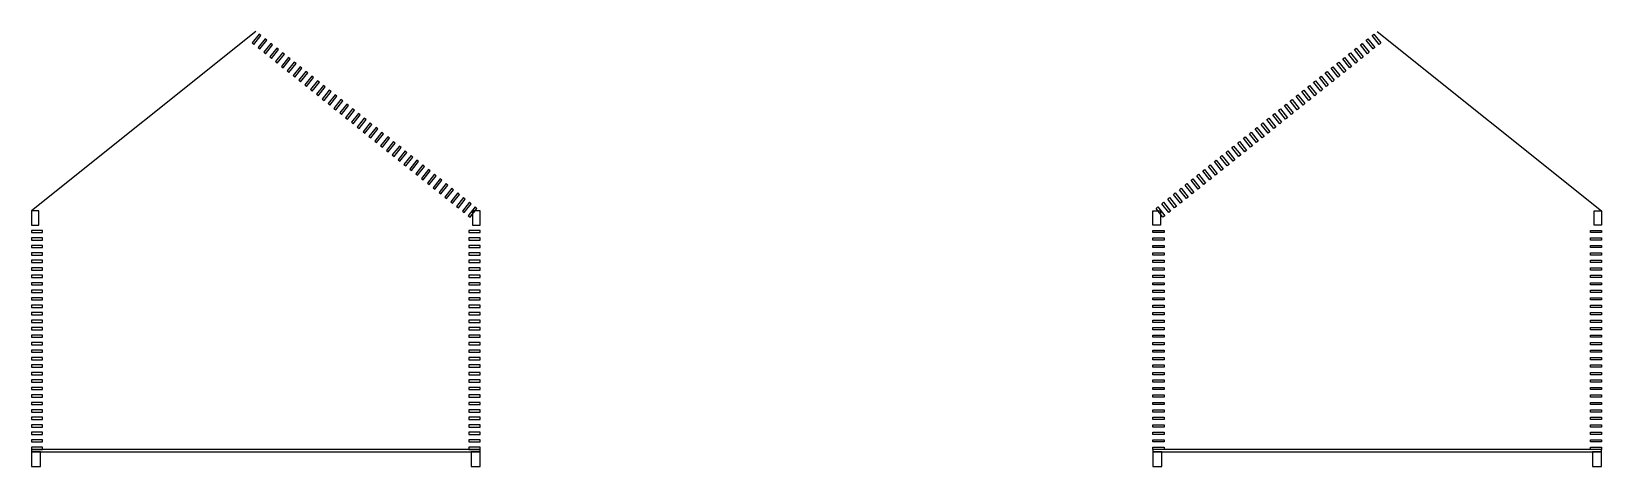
# Model space of a CAD drawing. Extents: x -10.5 to 10.5, y -1.9 to 3.9.
import ezdxf

# ---------------------------------------------------------------- set-up
doc = ezdxf.new("R2010")
doc.units = 0
doc.layers.add('SECTIONCUTEDGES', color=7, linetype='CONTINUOUS')

msp = doc.modelspace()

# ---------------------------------------------------------------- linework, layer by layer
at = {"layer": 'SECTIONCUTEDGES'}
for p, q in [((-7.5, 3.889), (-10.5, 1.489)), ((-7.453, 3.852), (-7.547, 3.735)), ((-7.523, 3.716), (-7.43, 3.833)), ((-7.375, 3.789), (-7.469, 3.672)), ((-7.43, 3.833), (-7.453, 3.852)), ((-7.352, 3.771), (-7.375, 3.789)), ((7.352, 3.771), (7.375, 3.789)), ((7.375, 3.789), (7.469, 3.672)), ((7.43, 3.833), (7.453, 3.852)), ((7.523, 3.716), (7.43, 3.833)), ((7.453, 3.852), (7.547, 3.735)), ((7.5, 3.889), (10.5, 1.489)), ((-7.547, 3.735), (-7.523, 3.716)), ((-7.469, 3.672), (-7.445, 3.654)), ((-7.445, 3.654), (-7.352, 3.771)), ((-7.297, 3.727), (-7.391, 3.61)), ((-7.391, 3.61), (-7.367, 3.591)), ((-7.367, 3.591), (-7.274, 3.708)), ((-7.219, 3.665), (-7.313, 3.547)), ((-7.274, 3.708), (-7.297, 3.727)), ((-7.289, 3.529), (-7.195, 3.646)), ((-7.141, 3.602), (-7.235, 3.485)), ((-7.195, 3.646), (-7.219, 3.665)), ((-7.211, 3.466), (-7.117, 3.583)), ((-7.117, 3.583), (-7.141, 3.602)), ((7.117, 3.583), (7.141, 3.602)), ((7.211, 3.466), (7.117, 3.583)), ((7.141, 3.602), (7.235, 3.485)), ((7.195, 3.646), (7.219, 3.665)), ((7.289, 3.529), (7.195, 3.646)), ((7.219, 3.665), (7.313, 3.547)), ((7.274, 3.708), (7.297, 3.727)), ((7.367, 3.591), (7.274, 3.708)), ((7.297, 3.727), (7.391, 3.61)), ((7.445, 3.654), (7.352, 3.771)), ((7.391, 3.61), (7.367, 3.591)), ((7.469, 3.672), (7.445, 3.654)), ((7.547, 3.735), (7.523, 3.716)), ((-7.313, 3.547), (-7.289, 3.529)), ((-7.235, 3.485), (-7.211, 3.466)), ((-7.063, 3.54), (-7.156, 3.422)), ((-7.156, 3.422), (-7.133, 3.404)), ((-7.133, 3.404), (-7.039, 3.521)), ((-6.985, 3.477), (-7.078, 3.36)), ((-7.078, 3.36), (-7.055, 3.341)), ((-7.039, 3.521), (-7.063, 3.54)), ((-7.055, 3.341), (-6.961, 3.458)), ((-6.907, 3.415), (-7, 3.298)), ((-6.961, 3.458), (-6.985, 3.477)), ((-6.977, 3.279), (-6.883, 3.396)), ((-6.883, 3.396), (-6.907, 3.415)), ((6.883, 3.396), (6.907, 3.415)), ((6.977, 3.279), (6.883, 3.396)), ((6.907, 3.415), (7, 3.298)), ((6.961, 3.458), (6.985, 3.477)), ((7.055, 3.341), (6.961, 3.458)), ((6.985, 3.477), (7.078, 3.36)), ((7.039, 3.521), (7.063, 3.54)), ((7.133, 3.404), (7.039, 3.521)), ((7.078, 3.36), (7.055, 3.341)), ((7.063, 3.54), (7.156, 3.422)), ((7.156, 3.422), (7.133, 3.404)), ((7.235, 3.485), (7.211, 3.466)), ((7.313, 3.547), (7.289, 3.529)), ((-7, 3.298), (-6.977, 3.279)), ((-6.828, 3.352), (-6.922, 3.235)), ((-6.922, 3.235), (-6.899, 3.216)), ((-6.899, 3.216), (-6.805, 3.333)), ((-6.75, 3.29), (-6.844, 3.173)), ((-6.844, 3.173), (-6.821, 3.154)), ((-6.805, 3.333), (-6.828, 3.352)), ((-6.821, 3.154), (-6.727, 3.271)), ((-6.672, 3.227), (-6.766, 3.11)), ((-6.727, 3.271), (-6.75, 3.29)), ((-6.743, 3.091), (-6.649, 3.209)), ((-6.594, 3.165), (-6.688, 3.048)), ((-6.649, 3.209), (-6.672, 3.227)), ((-6.571, 3.146), (-6.594, 3.165)), ((6.571, 3.146), (6.594, 3.165)), ((6.594, 3.165), (6.688, 3.048)), ((6.649, 3.209), (6.672, 3.227)), ((6.743, 3.091), (6.649, 3.209)), ((6.672, 3.227), (6.766, 3.11)), ((6.727, 3.271), (6.75, 3.29)), ((6.821, 3.154), (6.727, 3.271)), ((6.75, 3.29), (6.844, 3.173)), ((6.805, 3.333), (6.828, 3.352)), ((6.899, 3.216), (6.805, 3.333)), ((6.844, 3.173), (6.821, 3.154)), ((6.828, 3.352), (6.922, 3.235)), ((6.922, 3.235), (6.899, 3.216)), ((7, 3.298), (6.977, 3.279)), ((-6.766, 3.11), (-6.743, 3.091)), ((-6.688, 3.048), (-6.664, 3.029)), ((-6.664, 3.029), (-6.571, 3.146)), ((-6.516, 3.102), (-6.61, 2.985)), ((-6.61, 2.985), (-6.586, 2.966)), ((-6.586, 2.966), (-6.493, 3.084)), ((-6.438, 3.04), (-6.532, 2.923)), ((-6.493, 3.084), (-6.516, 3.102)), ((-6.508, 2.904), (-6.415, 3.021)), ((-6.36, 2.977), (-6.454, 2.86)), ((-6.415, 3.021), (-6.438, 3.04)), ((-6.43, 2.842), (-6.337, 2.959)), ((-6.337, 2.959), (-6.36, 2.977)), ((6.337, 2.959), (6.36, 2.977)), ((6.43, 2.842), (6.337, 2.959)), ((6.36, 2.977), (6.454, 2.86)), ((6.415, 3.021), (6.438, 3.04)), ((6.508, 2.904), (6.415, 3.021)), ((6.438, 3.04), (6.532, 2.923)), ((6.493, 3.084), (6.516, 3.102)), ((6.586, 2.966), (6.493, 3.084)), ((6.516, 3.102), (6.61, 2.985)), ((6.664, 3.029), (6.571, 3.146)), ((6.61, 2.985), (6.586, 2.966)), ((6.688, 3.048), (6.664, 3.029)), ((6.766, 3.11), (6.743, 3.091)), ((-6.532, 2.923), (-6.508, 2.904)), ((-6.454, 2.86), (-6.43, 2.842)), ((-6.282, 2.915), (-6.376, 2.798)), ((-6.376, 2.798), (-6.352, 2.779)), ((-6.352, 2.779), (-6.258, 2.896)), ((-6.204, 2.852), (-6.297, 2.735)), ((-6.297, 2.735), (-6.274, 2.717)), ((-6.258, 2.896), (-6.282, 2.915)), ((-6.274, 2.717), (-6.18, 2.834)), ((-6.126, 2.79), (-6.219, 2.673)), ((-6.18, 2.834), (-6.204, 2.852)), ((-6.196, 2.654), (-6.102, 2.771)), ((-6.102, 2.771), (-6.126, 2.79)), ((6.102, 2.771), (6.126, 2.79)), ((6.196, 2.654), (6.102, 2.771)), ((6.126, 2.79), (6.219, 2.673)), ((6.18, 2.834), (6.204, 2.852)), ((6.274, 2.717), (6.18, 2.834)), ((6.204, 2.852), (6.297, 2.735)), ((6.258, 2.896), (6.282, 2.915)), ((6.352, 2.779), (6.258, 2.896)), ((6.297, 2.735), (6.274, 2.717)), ((6.282, 2.915), (6.376, 2.798)), ((6.376, 2.798), (6.352, 2.779)), ((6.454, 2.86), (6.43, 2.842)), ((6.532, 2.923), (6.508, 2.904)), ((-6.219, 2.673), (-6.196, 2.654)), ((-6.048, 2.727), (-6.141, 2.61)), ((-6.141, 2.61), (-6.118, 2.592)), ((-6.118, 2.592), (-6.024, 2.709)), ((-5.969, 2.665), (-6.063, 2.548)), ((-6.063, 2.548), (-6.04, 2.529)), ((-6.024, 2.709), (-6.048, 2.727)), ((-6.04, 2.529), (-5.946, 2.646)), ((-5.891, 2.603), (-5.985, 2.485)), ((-5.946, 2.646), (-5.969, 2.665)), ((-5.962, 2.467), (-5.868, 2.584)), ((-5.813, 2.54), (-5.907, 2.423)), ((-5.868, 2.584), (-5.891, 2.603)), ((-5.884, 2.404), (-5.79, 2.521)), ((-5.79, 2.521), (-5.813, 2.54)), ((5.79, 2.521), (5.813, 2.54)), ((5.884, 2.404), (5.79, 2.521)), ((5.813, 2.54), (5.907, 2.423)), ((5.868, 2.584), (5.891, 2.603)), ((5.962, 2.467), (5.868, 2.584)), ((5.891, 2.603), (5.985, 2.485)), ((5.946, 2.646), (5.969, 2.665)), ((6.04, 2.529), (5.946, 2.646)), ((5.969, 2.665), (6.063, 2.548)), ((6.024, 2.709), (6.048, 2.727)), ((6.118, 2.592), (6.024, 2.709)), ((6.063, 2.548), (6.04, 2.529)), ((6.048, 2.727), (6.141, 2.61)), ((6.141, 2.61), (6.118, 2.592)), ((6.219, 2.673), (6.196, 2.654)), ((-5.985, 2.485), (-5.962, 2.467)), ((-5.907, 2.423), (-5.884, 2.404)), ((-5.735, 2.478), (-5.829, 2.36)), ((-5.829, 2.36), (-5.806, 2.342)), ((-5.806, 2.342), (-5.712, 2.459)), ((-5.657, 2.415), (-5.751, 2.298)), ((-5.712, 2.459), (-5.735, 2.478)), ((-5.727, 2.279), (-5.634, 2.396)), ((-5.579, 2.353), (-5.673, 2.236)), ((-5.634, 2.396), (-5.657, 2.415)), ((-5.649, 2.217), (-5.556, 2.334)), ((-5.556, 2.334), (-5.579, 2.353)), ((5.556, 2.334), (5.579, 2.353)), ((5.649, 2.217), (5.556, 2.334)), ((5.579, 2.353), (5.673, 2.236)), ((5.634, 2.396), (5.657, 2.415)), ((5.727, 2.279), (5.634, 2.396)), ((5.657, 2.415), (5.751, 2.298)), ((5.712, 2.459), (5.735, 2.478)), ((5.806, 2.342), (5.712, 2.459)), ((5.735, 2.478), (5.829, 2.36)), ((5.829, 2.36), (5.806, 2.342)), ((5.907, 2.423), (5.884, 2.404)), ((5.985, 2.485), (5.962, 2.467)), ((-5.751, 2.298), (-5.727, 2.279)), ((-5.673, 2.236), (-5.649, 2.217)), ((-5.501, 2.29), (-5.595, 2.173)), ((-5.595, 2.173), (-5.571, 2.154)), ((-5.571, 2.154), (-5.478, 2.271)), ((-5.423, 2.228), (-5.517, 2.111)), ((-5.517, 2.111), (-5.493, 2.092)), ((-5.478, 2.271), (-5.501, 2.29)), ((-5.493, 2.092), (-5.399, 2.209)), ((-5.345, 2.165), (-5.439, 2.048)), ((-5.399, 2.209), (-5.423, 2.228)), ((-5.415, 2.029), (-5.321, 2.147)), ((-5.267, 2.103), (-5.36, 1.986)), ((-5.321, 2.147), (-5.345, 2.165)), ((-5.243, 2.084), (-5.267, 2.103)), ((5.243, 2.084), (5.267, 2.103)), ((5.267, 2.103), (5.36, 1.986)), ((5.321, 2.147), (5.345, 2.165)), ((5.415, 2.029), (5.321, 2.147)), ((5.345, 2.165), (5.439, 2.048)), ((5.399, 2.209), (5.423, 2.228)), ((5.493, 2.092), (5.399, 2.209)), ((5.423, 2.228), (5.517, 2.111)), ((5.478, 2.271), (5.501, 2.29)), ((5.571, 2.154), (5.478, 2.271)), ((5.517, 2.111), (5.493, 2.092)), ((5.501, 2.29), (5.595, 2.173)), ((5.595, 2.173), (5.571, 2.154)), ((5.673, 2.236), (5.649, 2.217)), ((5.751, 2.298), (5.727, 2.279)), ((-5.439, 2.048), (-5.415, 2.029)), ((-5.36, 1.986), (-5.337, 1.967)), ((-5.337, 1.967), (-5.243, 2.084)), ((-5.189, 2.04), (-5.282, 1.923)), ((-5.282, 1.923), (-5.259, 1.904)), ((-5.259, 1.904), (-5.165, 2.022)), ((-5.111, 1.978), (-5.204, 1.861)), ((-5.165, 2.022), (-5.189, 2.04)), ((-5.181, 1.842), (-5.087, 1.959)), ((-5.032, 1.915), (-5.126, 1.798)), ((-5.087, 1.959), (-5.111, 1.978)), ((-5.103, 1.78), (-5.009, 1.897)), ((-5.009, 1.897), (-5.032, 1.915)), ((5.009, 1.897), (5.032, 1.915)), ((5.103, 1.78), (5.009, 1.897)), ((5.032, 1.915), (5.126, 1.798)), ((5.087, 1.959), (5.111, 1.978)), ((5.181, 1.842), (5.087, 1.959)), ((5.111, 1.978), (5.204, 1.861)), ((5.165, 2.022), (5.189, 2.04)), ((5.259, 1.904), (5.165, 2.022)), ((5.189, 2.04), (5.282, 1.923)), ((5.337, 1.967), (5.243, 2.084)), ((5.282, 1.923), (5.259, 1.904)), ((5.36, 1.986), (5.337, 1.967)), ((5.439, 2.048), (5.415, 2.029)), ((-5.204, 1.861), (-5.181, 1.842)), ((-5.126, 1.798), (-5.103, 1.78)), ((-4.954, 1.853), (-5.048, 1.736)), ((-5.048, 1.736), (-5.025, 1.717)), ((-5.025, 1.717), (-4.931, 1.834)), ((-4.876, 1.79), (-4.97, 1.673)), ((-4.931, 1.834), (-4.954, 1.853)), ((-4.947, 1.655), (-4.853, 1.772)), ((-4.798, 1.728), (-4.892, 1.611)), ((-4.853, 1.772), (-4.876, 1.79)), ((-4.868, 1.592), (-4.775, 1.709)), ((-4.775, 1.709), (-4.798, 1.728)), ((4.775, 1.709), (4.798, 1.728)), ((4.868, 1.592), (4.775, 1.709)), ((4.798, 1.728), (4.892, 1.611)), ((4.853, 1.772), (4.876, 1.79)), ((4.947, 1.655), (4.853, 1.772)), ((4.876, 1.79), (4.97, 1.673)), ((4.931, 1.834), (4.954, 1.853)), ((5.025, 1.717), (4.931, 1.834)), ((4.954, 1.853), (5.048, 1.736)), ((5.048, 1.736), (5.025, 1.717)), ((5.126, 1.798), (5.103, 1.78)), ((5.204, 1.861), (5.181, 1.842)), ((-10.4, 1.489), (-10.5, 1.489)), ((-10.5, 1.489), (-10.5, 1.297)), ((-10.4, 1.297), (-10.4, 1.489)), ((-4.97, 1.673), (-4.947, 1.655)), ((-4.892, 1.611), (-4.868, 1.592)), ((-4.72, 1.666), (-4.814, 1.548)), ((-4.814, 1.548), (-4.79, 1.53)), ((-4.79, 1.53), (-4.697, 1.647)), ((-4.642, 1.603), (-4.736, 1.486)), ((-4.736, 1.486), (-4.712, 1.467)), ((-4.697, 1.647), (-4.72, 1.666)), ((-4.712, 1.467), (-4.619, 1.584)), ((-4.564, 1.541), (-4.658, 1.423)), ((-4.619, 1.584), (-4.642, 1.603)), ((-4.634, 1.405), (-4.541, 1.522)), ((-4.5, 1.489), (-4.6, 1.489)), ((-4.6, 1.489), (-4.6, 1.297)), ((-4.541, 1.522), (-4.564, 1.541)), ((-4.5, 1.297), (-4.5, 1.489)), ((4.5, 1.297), (4.5, 1.489)), ((4.5, 1.489), (4.6, 1.489)), ((4.541, 1.522), (4.564, 1.541)), ((4.634, 1.405), (4.541, 1.522)), ((4.564, 1.541), (4.658, 1.423)), ((4.6, 1.489), (4.6, 1.297)), ((4.619, 1.584), (4.642, 1.603)), ((4.712, 1.467), (4.619, 1.584)), ((4.642, 1.603), (4.736, 1.486)), ((4.697, 1.647), (4.72, 1.666)), ((4.79, 1.53), (4.697, 1.647)), ((4.736, 1.486), (4.712, 1.467)), ((4.72, 1.666), (4.814, 1.548)), ((4.814, 1.548), (4.79, 1.53)), ((4.892, 1.611), (4.868, 1.592)), ((4.97, 1.673), (4.947, 1.655)), ((10.4, 1.297), (10.4, 1.489)), ((10.4, 1.489), (10.5, 1.489)), ((10.5, 1.489), (10.5, 1.297)), ((-10.5, 1.297), (-10.4, 1.297)), ((-4.658, 1.423), (-4.634, 1.405)), ((-4.6, 1.297), (-4.5, 1.297)), ((4.6, 1.297), (4.5, 1.297)), ((4.658, 1.423), (4.634, 1.405)), ((10.5, 1.297), (10.4, 1.297)), ((-10.5, 1.227), (-10.5, 1.197)), ((-10.35, 1.227), (-10.5, 1.227)), ((-10.5, 1.197), (-10.35, 1.197)), ((-10.5, 1.127), (-10.5, 1.097)), ((-10.35, 1.127), (-10.5, 1.127)), ((-10.5, 1.097), (-10.35, 1.097)), ((-10.35, 1.197), (-10.35, 1.227)), ((-10.35, 1.097), (-10.35, 1.127)), ((-4.65, 1.227), (-4.65, 1.197)), ((-4.5, 1.227), (-4.65, 1.227)), ((-4.65, 1.197), (-4.5, 1.197)), ((-4.5, 1.127), (-4.65, 1.127)), ((-4.65, 1.127), (-4.65, 1.097)), ((-4.65, 1.097), (-4.5, 1.097)), ((-4.5, 1.197), (-4.5, 1.227)), ((-4.5, 1.097), (-4.5, 1.127)), ((4.5, 1.197), (4.5, 1.227)), ((4.5, 1.227), (4.65, 1.227)), ((4.65, 1.197), (4.5, 1.197)), ((4.5, 1.097), (4.5, 1.127)), ((4.5, 1.127), (4.65, 1.127)), ((4.65, 1.097), (4.5, 1.097)), ((4.65, 1.227), (4.65, 1.197)), ((4.65, 1.127), (4.65, 1.097)), ((10.35, 1.197), (10.35, 1.227)), ((10.35, 1.227), (10.5, 1.227)), ((10.5, 1.197), (10.35, 1.197)), ((10.35, 1.097), (10.35, 1.127)), ((10.35, 1.127), (10.5, 1.127)), ((10.5, 1.097), (10.35, 1.097)), ((10.5, 1.227), (10.5, 1.197)), ((10.5, 1.127), (10.5, 1.097)), ((-10.5, 1.027), (-10.5, 0.997)), ((-10.35, 1.027), (-10.5, 1.027)), ((-10.5, 0.997), (-10.35, 0.997)), ((-10.5, 0.927), (-10.5, 0.897)), ((-10.35, 0.927), (-10.5, 0.927)), ((-10.5, 0.897), (-10.35, 0.897)), ((-10.35, 0.997), (-10.35, 1.027)), ((-10.35, 0.897), (-10.35, 0.927)), ((-4.65, 1.027), (-4.65, 0.997)), ((-4.5, 1.027), (-4.65, 1.027)), ((-4.65, 0.997), (-4.5, 0.997)), ((-4.65, 0.927), (-4.65, 0.897)), ((-4.5, 0.927), (-4.65, 0.927)), ((-4.65, 0.897), (-4.5, 0.897)), ((-4.5, 0.997), (-4.5, 1.027)), ((-4.5, 0.897), (-4.5, 0.927)), ((4.5, 0.997), (4.5, 1.027)), ((4.5, 1.027), (4.65, 1.027)), ((4.65, 0.997), (4.5, 0.997)), ((4.5, 0.897), (4.5, 0.927)), ((4.5, 0.927), (4.65, 0.927)), ((4.65, 0.897), (4.5, 0.897)), ((4.65, 1.027), (4.65, 0.997)), ((4.65, 0.927), (4.65, 0.897)), ((10.35, 0.997), (10.35, 1.027)), ((10.35, 1.027), (10.5, 1.027)), ((10.5, 0.997), (10.35, 0.997)), ((10.35, 0.897), (10.35, 0.927)), ((10.35, 0.927), (10.5, 0.927)), ((10.5, 0.897), (10.35, 0.897)), ((10.5, 1.027), (10.5, 0.997)), ((10.5, 0.927), (10.5, 0.897)), ((-10.5, 0.827), (-10.5, 0.797)), ((-10.35, 0.827), (-10.5, 0.827)), ((-10.5, 0.797), (-10.35, 0.797)), ((-10.5, 0.727), (-10.5, 0.697)), ((-10.35, 0.727), (-10.5, 0.727)), ((-10.5, 0.697), (-10.35, 0.697)), ((-10.35, 0.797), (-10.35, 0.827)), ((-10.35, 0.697), (-10.35, 0.727)), ((-4.65, 0.827), (-4.65, 0.797)), ((-4.5, 0.827), (-4.65, 0.827)), ((-4.65, 0.797), (-4.5, 0.797)), ((-4.65, 0.727), (-4.65, 0.697)), ((-4.5, 0.727), (-4.65, 0.727)), ((-4.65, 0.697), (-4.5, 0.697)), ((-4.5, 0.797), (-4.5, 0.827)), ((-4.5, 0.697), (-4.5, 0.727)), ((4.5, 0.797), (4.5, 0.827)), ((4.5, 0.827), (4.65, 0.827)), ((4.65, 0.797), (4.5, 0.797)), ((4.5, 0.697), (4.5, 0.727)), ((4.5, 0.727), (4.65, 0.727)), ((4.65, 0.697), (4.5, 0.697)), ((4.65, 0.827), (4.65, 0.797)), ((4.65, 0.727), (4.65, 0.697)), ((10.35, 0.827), (10.5, 0.827)), ((10.35, 0.797), (10.35, 0.827)), ((10.5, 0.797), (10.35, 0.797)), ((10.35, 0.697), (10.35, 0.727)), ((10.35, 0.727), (10.5, 0.727)), ((10.5, 0.697), (10.35, 0.697)), ((10.5, 0.827), (10.5, 0.797)), ((10.5, 0.727), (10.5, 0.697)), ((-10.5, 0.627), (-10.5, 0.597)), ((-10.35, 0.627), (-10.5, 0.627)), ((-10.5, 0.597), (-10.35, 0.597)), ((-10.5, 0.527), (-10.5, 0.497)), ((-10.35, 0.527), (-10.5, 0.527)), ((-10.5, 0.497), (-10.35, 0.497)), ((-10.5, 0.427), (-10.5, 0.397)), ((-10.35, 0.427), (-10.5, 0.427)), ((-10.35, 0.597), (-10.35, 0.627)), ((-10.35, 0.497), (-10.35, 0.527)), ((-10.35, 0.397), (-10.35, 0.427)), ((-4.5, 0.627), (-4.65, 0.627)), ((-4.65, 0.627), (-4.65, 0.597)), ((-4.65, 0.597), (-4.5, 0.597)), ((-4.65, 0.527), (-4.65, 0.497)), ((-4.5, 0.527), (-4.65, 0.527)), ((-4.65, 0.497), (-4.5, 0.497)), ((-4.65, 0.427), (-4.65, 0.397)), ((-4.5, 0.427), (-4.65, 0.427)), ((-4.5, 0.597), (-4.5, 0.627)), ((-4.5, 0.497), (-4.5, 0.527)), ((-4.5, 0.397), (-4.5, 0.427)), ((4.5, 0.597), (4.5, 0.627)), ((4.5, 0.627), (4.65, 0.627)), ((4.65, 0.597), (4.5, 0.597)), ((4.5, 0.497), (4.5, 0.527)), ((4.5, 0.527), (4.65, 0.527)), ((4.65, 0.497), (4.5, 0.497)), ((4.5, 0.397), (4.5, 0.427)), ((4.5, 0.427), (4.65, 0.427)), ((4.65, 0.627), (4.65, 0.597)), ((4.65, 0.527), (4.65, 0.497)), ((4.65, 0.427), (4.65, 0.397)), ((10.35, 0.597), (10.35, 0.627)), ((10.35, 0.627), (10.5, 0.627)), ((10.5, 0.597), (10.35, 0.597)), ((10.35, 0.497), (10.35, 0.527)), ((10.35, 0.527), (10.5, 0.527)), ((10.5, 0.497), (10.35, 0.497)), ((10.35, 0.397), (10.35, 0.427)), ((10.35, 0.427), (10.5, 0.427)), ((10.5, 0.627), (10.5, 0.597)), ((10.5, 0.527), (10.5, 0.497)), ((10.5, 0.427), (10.5, 0.397)), ((-10.5, 0.397), (-10.35, 0.397)), ((-10.5, 0.327), (-10.5, 0.297)), ((-10.35, 0.327), (-10.5, 0.327)), ((-10.5, 0.297), (-10.35, 0.297)), ((-10.5, 0.227), (-10.5, 0.197)), ((-10.35, 0.227), (-10.5, 0.227)), ((-10.35, 0.297), (-10.35, 0.327)), ((-10.35, 0.197), (-10.35, 0.227)), ((-4.65, 0.397), (-4.5, 0.397)), ((-4.65, 0.327), (-4.65, 0.297)), ((-4.5, 0.327), (-4.65, 0.327)), ((-4.65, 0.297), (-4.5, 0.297)), ((-4.65, 0.227), (-4.65, 0.197)), ((-4.5, 0.227), (-4.65, 0.227)), ((-4.5, 0.297), (-4.5, 0.327)), ((-4.5, 0.197), (-4.5, 0.227)), ((4.65, 0.397), (4.5, 0.397)), ((4.5, 0.297), (4.5, 0.327)), ((4.5, 0.327), (4.65, 0.327)), ((4.65, 0.297), (4.5, 0.297)), ((4.5, 0.197), (4.5, 0.227)), ((4.5, 0.227), (4.65, 0.227)), ((4.65, 0.327), (4.65, 0.297)), ((4.65, 0.227), (4.65, 0.197)), ((10.5, 0.397), (10.35, 0.397)), ((10.35, 0.297), (10.35, 0.327)), ((10.35, 0.327), (10.5, 0.327)), ((10.5, 0.297), (10.35, 0.297)), ((10.35, 0.197), (10.35, 0.227)), ((10.35, 0.227), (10.5, 0.227)), ((10.5, 0.327), (10.5, 0.297)), ((10.5, 0.227), (10.5, 0.197)), ((-10.5, 0.197), (-10.35, 0.197)), ((-10.5, 0.127), (-10.5, 0.097)), ((-10.35, 0.127), (-10.5, 0.127)), ((-10.5, 0.097), (-10.35, 0.097)), ((-10.5, 0.027), (-10.5, -0.003)), ((-10.35, 0.027), (-10.5, 0.027)), ((-10.35, 0.097), (-10.35, 0.127)), ((-10.35, -0.003), (-10.35, 0.027)), ((-4.65, 0.197), (-4.5, 0.197)), ((-4.65, 0.127), (-4.65, 0.097)), ((-4.5, 0.127), (-4.65, 0.127)), ((-4.65, 0.097), (-4.5, 0.097)), ((-4.65, 0.027), (-4.65, -0.003)), ((-4.5, 0.027), (-4.65, 0.027)), ((-4.5, 0.097), (-4.5, 0.127)), ((-4.5, -0.003), (-4.5, 0.027)), ((4.65, 0.197), (4.5, 0.197)), ((4.5, 0.097), (4.5, 0.127)), ((4.5, 0.127), (4.65, 0.127)), ((4.65, 0.097), (4.5, 0.097)), ((4.5, -0.003), (4.5, 0.027)), ((4.5, 0.027), (4.65, 0.027)), ((4.65, 0.127), (4.65, 0.097)), ((4.65, 0.027), (4.65, -0.003)), ((10.5, 0.197), (10.35, 0.197)), ((10.35, 0.097), (10.35, 0.127)), ((10.35, 0.127), (10.5, 0.127)), ((10.5, 0.097), (10.35, 0.097)), ((10.35, -0.003), (10.35, 0.027)), ((10.35, 0.027), (10.5, 0.027)), ((10.5, 0.127), (10.5, 0.097)), ((10.5, 0.027), (10.5, -0.003)), ((-10.5, -0.003), (-10.35, -0.003)), ((-10.5, -0.073), (-10.5, -0.103)), ((-10.35, -0.073), (-10.5, -0.073)), ((-10.5, -0.103), (-10.35, -0.103)), ((-10.5, -0.173), (-10.5, -0.203)), ((-10.35, -0.173), (-10.5, -0.173)), ((-10.5, -0.203), (-10.35, -0.203)), ((-10.35, -0.103), (-10.35, -0.073)), ((-10.35, -0.203), (-10.35, -0.173)), ((-4.65, -0.003), (-4.5, -0.003)), ((-4.65, -0.073), (-4.65, -0.103)), ((-4.5, -0.073), (-4.65, -0.073)), ((-4.65, -0.103), (-4.5, -0.103)), ((-4.65, -0.173), (-4.65, -0.203)), ((-4.5, -0.173), (-4.65, -0.173)), ((-4.65, -0.203), (-4.5, -0.203)), ((-4.5, -0.103), (-4.5, -0.073)), ((-4.5, -0.203), (-4.5, -0.173)), ((4.65, -0.003), (4.5, -0.003)), ((4.5, -0.103), (4.5, -0.073)), ((4.5, -0.073), (4.65, -0.073)), ((4.65, -0.103), (4.5, -0.103)), ((4.5, -0.203), (4.5, -0.173)), ((4.5, -0.173), (4.65, -0.173)), ((4.65, -0.203), (4.5, -0.203)), ((4.65, -0.073), (4.65, -0.103)), ((4.65, -0.173), (4.65, -0.203)), ((10.5, -0.003), (10.35, -0.003)), ((10.35, -0.103), (10.35, -0.073)), ((10.35, -0.073), (10.5, -0.073)), ((10.5, -0.103), (10.35, -0.103)), ((10.35, -0.203), (10.35, -0.173)), ((10.35, -0.173), (10.5, -0.173)), ((10.5, -0.203), (10.35, -0.203)), ((10.5, -0.073), (10.5, -0.103)), ((10.5, -0.173), (10.5, -0.203)), ((-10.5, -0.273), (-10.5, -0.303)), ((-10.35, -0.273), (-10.5, -0.273)), ((-10.5, -0.303), (-10.35, -0.303)), ((-10.5, -0.373), (-10.5, -0.403)), ((-10.35, -0.373), (-10.5, -0.373)), ((-10.5, -0.403), (-10.35, -0.403)), ((-10.35, -0.303), (-10.35, -0.273)), ((-10.35, -0.403), (-10.35, -0.373)), ((-4.65, -0.273), (-4.65, -0.303)), ((-4.5, -0.273), (-4.65, -0.273)), ((-4.65, -0.303), (-4.5, -0.303)), ((-4.65, -0.373), (-4.65, -0.403)), ((-4.5, -0.373), (-4.65, -0.373)), ((-4.65, -0.403), (-4.5, -0.403)), ((-4.5, -0.303), (-4.5, -0.273)), ((-4.5, -0.403), (-4.5, -0.373)), ((4.5, -0.303), (4.5, -0.273)), ((4.5, -0.273), (4.65, -0.273)), ((4.65, -0.303), (4.5, -0.303)), ((4.5, -0.403), (4.5, -0.373)), ((4.5, -0.373), (4.65, -0.373)), ((4.65, -0.403), (4.5, -0.403)), ((4.65, -0.273), (4.65, -0.303)), ((4.65, -0.373), (4.65, -0.403)), ((10.35, -0.303), (10.35, -0.273)), ((10.35, -0.273), (10.5, -0.273)), ((10.5, -0.303), (10.35, -0.303)), ((10.35, -0.403), (10.35, -0.373)), ((10.35, -0.373), (10.5, -0.373)), ((10.5, -0.403), (10.35, -0.403)), ((10.5, -0.273), (10.5, -0.303)), ((10.5, -0.373), (10.5, -0.403)), ((-10.5, -0.473), (-10.5, -0.503)), ((-10.35, -0.473), (-10.5, -0.473)), ((-10.5, -0.503), (-10.35, -0.503)), ((-10.5, -0.573), (-10.5, -0.603)), ((-10.35, -0.573), (-10.5, -0.573)), ((-10.5, -0.603), (-10.35, -0.603)), ((-10.35, -0.503), (-10.35, -0.473)), ((-10.35, -0.603), (-10.35, -0.573)), ((-4.5, -0.473), (-4.65, -0.473)), ((-4.65, -0.473), (-4.65, -0.503)), ((-4.65, -0.503), (-4.5, -0.503)), ((-4.65, -0.573), (-4.65, -0.603)), ((-4.5, -0.573), (-4.65, -0.573)), ((-4.65, -0.603), (-4.5, -0.603)), ((-4.5, -0.503), (-4.5, -0.473)), ((-4.5, -0.603), (-4.5, -0.573)), ((4.5, -0.503), (4.5, -0.473)), ((4.5, -0.473), (4.65, -0.473)), ((4.65, -0.503), (4.5, -0.503)), ((4.5, -0.603), (4.5, -0.573)), ((4.5, -0.573), (4.65, -0.573)), ((4.65, -0.603), (4.5, -0.603)), ((4.65, -0.473), (4.65, -0.503)), ((4.65, -0.573), (4.65, -0.603)), ((10.35, -0.503), (10.35, -0.473)), ((10.35, -0.473), (10.5, -0.473)), ((10.5, -0.503), (10.35, -0.503)), ((10.35, -0.573), (10.5, -0.573)), ((10.35, -0.603), (10.35, -0.573)), ((10.5, -0.603), (10.35, -0.603)), ((10.5, -0.473), (10.5, -0.503)), ((10.5, -0.573), (10.5, -0.603)), ((-10.5, -0.673), (-10.5, -0.703)), ((-10.35, -0.673), (-10.5, -0.673)), ((-10.5, -0.703), (-10.35, -0.703)), ((-10.5, -0.773), (-10.5, -0.803)), ((-10.35, -0.773), (-10.5, -0.773)), ((-10.5, -0.803), (-10.35, -0.803)), ((-10.35, -0.703), (-10.35, -0.673)), ((-10.35, -0.803), (-10.35, -0.773)), ((-4.65, -0.673), (-4.65, -0.703)), ((-4.5, -0.673), (-4.65, -0.673)), ((-4.65, -0.703), (-4.5, -0.703)), ((-4.65, -0.773), (-4.65, -0.803)), ((-4.5, -0.773), (-4.65, -0.773)), ((-4.65, -0.803), (-4.5, -0.803)), ((-4.5, -0.703), (-4.5, -0.673)), ((-4.5, -0.803), (-4.5, -0.773)), ((4.5, -0.703), (4.5, -0.673)), ((4.5, -0.673), (4.65, -0.673)), ((4.65, -0.703), (4.5, -0.703)), ((4.5, -0.803), (4.5, -0.773)), ((4.5, -0.773), (4.65, -0.773)), ((4.65, -0.803), (4.5, -0.803)), ((4.65, -0.673), (4.65, -0.703)), ((4.65, -0.773), (4.65, -0.803)), ((10.35, -0.703), (10.35, -0.673)), ((10.35, -0.673), (10.5, -0.673)), ((10.5, -0.703), (10.35, -0.703)), ((10.35, -0.803), (10.35, -0.773)), ((10.35, -0.773), (10.5, -0.773)), ((10.5, -0.803), (10.35, -0.803)), ((10.5, -0.673), (10.5, -0.703)), ((10.5, -0.773), (10.5, -0.803)), ((-10.5, -0.873), (-10.5, -0.903)), ((-10.35, -0.873), (-10.5, -0.873)), ((-10.5, -0.903), (-10.35, -0.903)), ((-10.5, -0.973), (-10.5, -1.003)), ((-10.35, -0.973), (-10.5, -0.973)), ((-10.5, -1.003), (-10.35, -1.003)), ((-10.35, -0.903), (-10.35, -0.873)), ((-10.35, -1.003), (-10.35, -0.973)), ((-4.65, -0.873), (-4.65, -0.903)), ((-4.5, -0.873), (-4.65, -0.873)), ((-4.65, -0.903), (-4.5, -0.903)), ((-4.5, -0.973), (-4.65, -0.973)), ((-4.65, -0.973), (-4.65, -1.003)), ((-4.65, -1.003), (-4.5, -1.003)), ((-4.5, -0.903), (-4.5, -0.873)), ((-4.5, -1.003), (-4.5, -0.973)), ((4.5, -0.903), (4.5, -0.873)), ((4.5, -0.873), (4.65, -0.873)), ((4.65, -0.903), (4.5, -0.903)), ((4.5, -1.003), (4.5, -0.973)), ((4.5, -0.973), (4.65, -0.973)), ((4.65, -1.003), (4.5, -1.003)), ((4.65, -0.873), (4.65, -0.903)), ((4.65, -0.973), (4.65, -1.003)), ((10.35, -0.903), (10.35, -0.873)), ((10.35, -0.873), (10.5, -0.873)), ((10.5, -0.903), (10.35, -0.903)), ((10.35, -1.003), (10.35, -0.973)), ((10.35, -0.973), (10.5, -0.973)), ((10.5, -1.003), (10.35, -1.003)), ((10.5, -0.873), (10.5, -0.903)), ((10.5, -0.973), (10.5, -1.003)), ((-10.5, -1.073), (-10.5, -1.103)), ((-10.35, -1.073), (-10.5, -1.073)), ((-10.5, -1.103), (-10.35, -1.103)), ((-10.5, -1.173), (-10.5, -1.203)), ((-10.35, -1.173), (-10.5, -1.173)), ((-10.5, -1.203), (-10.35, -1.203)), ((-10.35, -1.103), (-10.35, -1.073)), ((-10.35, -1.203), (-10.35, -1.173)), ((-4.65, -1.073), (-4.65, -1.103)), ((-4.5, -1.073), (-4.65, -1.073)), ((-4.65, -1.103), (-4.5, -1.103)), ((-4.65, -1.173), (-4.65, -1.203)), ((-4.5, -1.173), (-4.65, -1.173)), ((-4.65, -1.203), (-4.5, -1.203)), ((-4.5, -1.103), (-4.5, -1.073)), ((-4.5, -1.203), (-4.5, -1.173)), ((4.5, -1.103), (4.5, -1.073)), ((4.5, -1.073), (4.65, -1.073)), ((4.65, -1.103), (4.5, -1.103)), ((4.5, -1.203), (4.5, -1.173)), ((4.5, -1.173), (4.65, -1.173)), ((4.65, -1.203), (4.5, -1.203)), ((4.65, -1.073), (4.65, -1.103)), ((4.65, -1.173), (4.65, -1.203)), ((10.35, -1.103), (10.35, -1.073)), ((10.35, -1.073), (10.5, -1.073)), ((10.5, -1.103), (10.35, -1.103)), ((10.35, -1.203), (10.35, -1.173)), ((10.35, -1.173), (10.5, -1.173)), ((10.5, -1.203), (10.35, -1.203)), ((10.5, -1.073), (10.5, -1.103)), ((10.5, -1.173), (10.5, -1.203)), ((-10.5, -1.273), (-10.5, -1.303)), ((-10.35, -1.273), (-10.5, -1.273)), ((-10.5, -1.303), (-10.35, -1.303)), ((-10.5, -1.373), (-10.5, -1.403)), ((-10.35, -1.373), (-10.5, -1.373)), ((-10.5, -1.403), (-10.35, -1.403)), ((-10.35, -1.303), (-10.35, -1.273)), ((-10.35, -1.403), (-10.35, -1.373)), ((-4.65, -1.273), (-4.65, -1.303)), ((-4.5, -1.273), (-4.65, -1.273)), ((-4.65, -1.303), (-4.5, -1.303)), ((-4.65, -1.373), (-4.65, -1.403)), ((-4.5, -1.373), (-4.65, -1.373)), ((-4.65, -1.403), (-4.5, -1.403)), ((-4.5, -1.303), (-4.5, -1.273)), ((-4.5, -1.403), (-4.5, -1.373)), ((4.5, -1.303), (4.5, -1.273)), ((4.5, -1.273), (4.65, -1.273)), ((4.65, -1.303), (4.5, -1.303)), ((4.5, -1.403), (4.5, -1.373)), ((4.5, -1.373), (4.65, -1.373)), ((4.65, -1.403), (4.5, -1.403)), ((4.65, -1.273), (4.65, -1.303)), ((4.65, -1.373), (4.65, -1.403)), ((10.35, -1.303), (10.35, -1.273)), ((10.35, -1.273), (10.5, -1.273)), ((10.5, -1.303), (10.35, -1.303)), ((10.35, -1.403), (10.35, -1.373)), ((10.35, -1.373), (10.5, -1.373)), ((10.5, -1.403), (10.35, -1.403)), ((10.5, -1.273), (10.5, -1.303)), ((10.5, -1.373), (10.5, -1.403)), ((-10.5, -1.473), (-10.5, -1.503)), ((-10.35, -1.473), (-10.5, -1.473)), ((-10.5, -1.503), (-10.35, -1.503)), ((-10.5, -1.573), (-10.5, -1.603)), ((-10.35, -1.573), (-10.5, -1.573)), ((-10.5, -1.603), (-10.35, -1.603)), ((-10.5, -1.673), (-10.5, -1.703)), ((-10.35, -1.673), (-10.5, -1.673)), ((-10.35, -1.503), (-10.35, -1.473)), ((-10.35, -1.603), (-10.35, -1.573)), ((-10.35, -1.703), (-10.35, -1.673)), ((-4.5, -1.473), (-4.65, -1.473)), ((-4.65, -1.473), (-4.65, -1.503)), ((-4.65, -1.503), (-4.5, -1.503)), ((-4.65, -1.573), (-4.65, -1.603)), ((-4.5, -1.573), (-4.65, -1.573)), ((-4.65, -1.603), (-4.5, -1.603)), ((-4.65, -1.673), (-4.65, -1.703)), ((-4.5, -1.673), (-4.65, -1.673)), ((-4.5, -1.503), (-4.5, -1.473)), ((-4.5, -1.603), (-4.5, -1.573)), ((-4.5, -1.703), (-4.5, -1.673)), ((4.5, -1.503), (4.5, -1.473)), ((4.5, -1.473), (4.65, -1.473)), ((4.65, -1.503), (4.5, -1.503)), ((4.5, -1.603), (4.5, -1.573)), ((4.5, -1.573), (4.65, -1.573)), ((4.65, -1.603), (4.5, -1.603)), ((4.5, -1.703), (4.5, -1.673)), ((4.5, -1.673), (4.65, -1.673)), ((4.65, -1.473), (4.65, -1.503)), ((4.65, -1.573), (4.65, -1.603)), ((4.65, -1.673), (4.65, -1.703)), ((10.35, -1.503), (10.35, -1.473)), ((10.35, -1.473), (10.5, -1.473)), ((10.5, -1.503), (10.35, -1.503)), ((10.35, -1.573), (10.5, -1.573)), ((10.35, -1.603), (10.35, -1.573)), ((10.5, -1.603), (10.35, -1.603)), ((10.35, -1.703), (10.35, -1.673)), ((10.35, -1.673), (10.5, -1.673)), ((10.5, -1.473), (10.5, -1.503)), ((10.5, -1.573), (10.5, -1.603)), ((10.5, -1.673), (10.5, -1.703)), ((-4.5, -1.703), (-10.5, -1.703)), ((-10.5, -1.703), (-10.5, -1.733)), ((-10.5, -1.703), (-10.35, -1.703)), ((-10.5, -1.733), (-4.5, -1.733)), ((-10.5, -1.733), (-10.5, -1.933)), ((-10.38, -1.733), (-10.5, -1.733)), ((-10.38, -1.933), (-10.38, -1.733)), ((-4.65, -1.703), (-4.5, -1.703)), ((-4.62, -1.733), (-4.62, -1.933)), ((-4.5, -1.733), (-4.62, -1.733)), ((-4.5, -1.733), (-4.5, -1.703)), ((-4.5, -1.933), (-4.5, -1.733)), ((10.5, -1.703), (4.5, -1.703)), ((4.5, -1.703), (4.5, -1.733)), ((4.65, -1.703), (4.5, -1.703)), ((4.5, -1.733), (10.5, -1.733)), ((4.5, -1.733), (4.5, -1.933)), ((4.62, -1.733), (4.5, -1.733)), ((4.62, -1.933), (4.62, -1.733)), ((10.5, -1.703), (10.35, -1.703)), ((10.38, -1.733), (10.38, -1.933)), ((10.5, -1.733), (10.38, -1.733)), ((10.5, -1.733), (10.5, -1.703)), ((10.5, -1.933), (10.5, -1.733)), ((-10.5, -1.933), (-10.38, -1.933)), ((-4.62, -1.933), (-4.5, -1.933)), ((4.5, -1.933), (4.62, -1.933)), ((10.38, -1.933), (10.5, -1.933))]:
    msp.add_line(p, q, dxfattribs=at)

doc.saveas('drawing.dxf')
